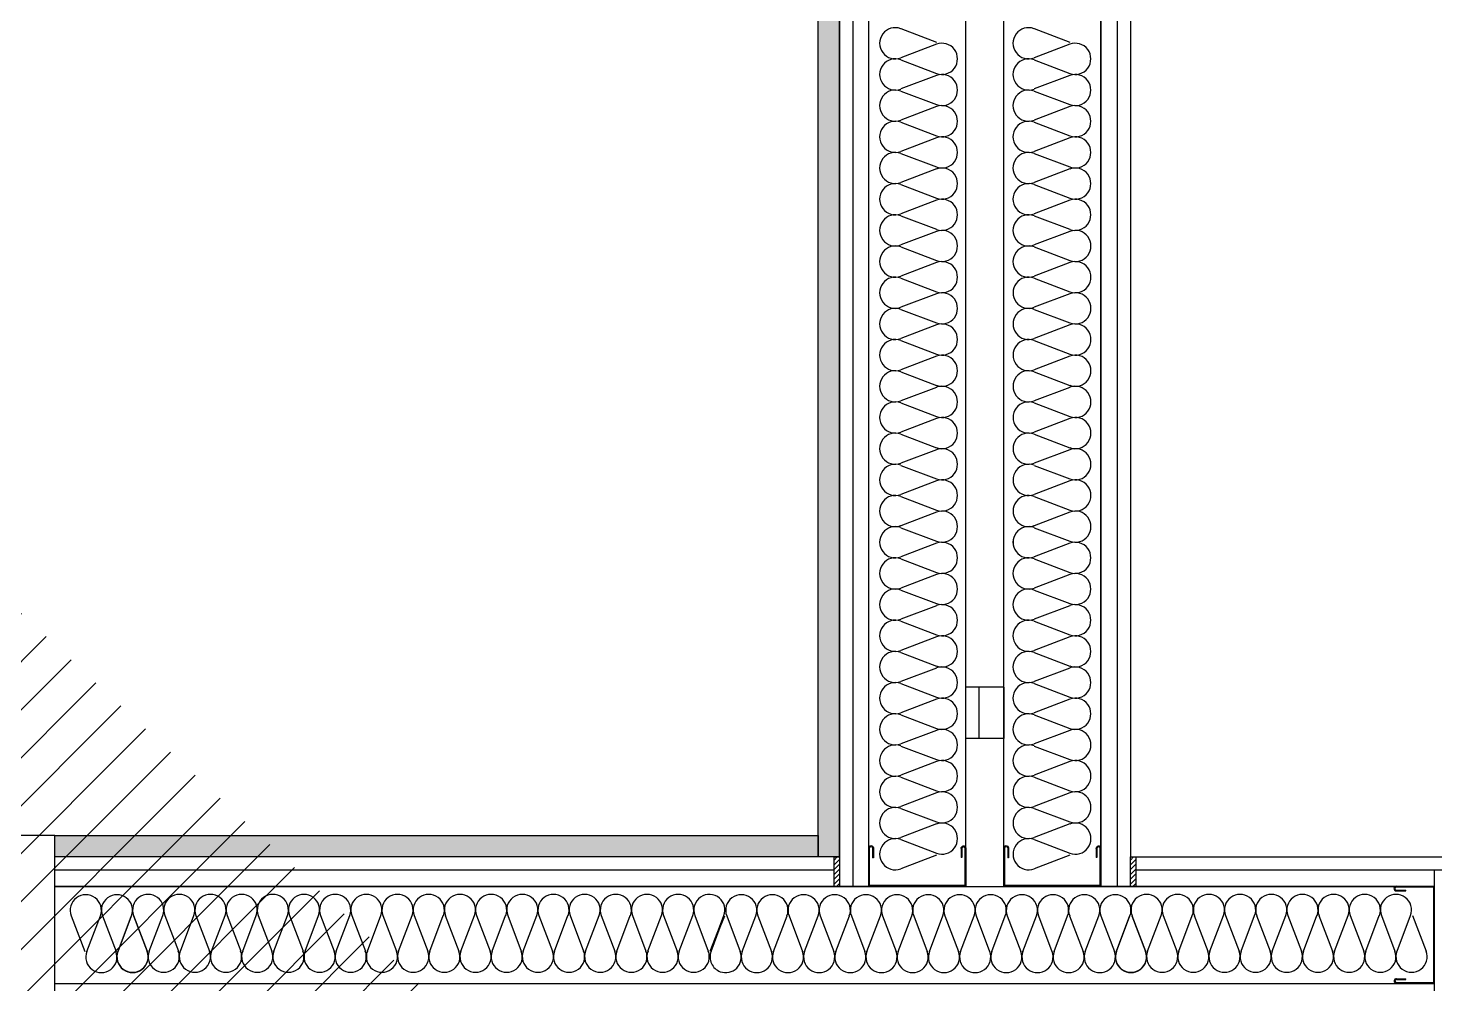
# Model space of a CAD drawing. Header units: millimetres. Extents: x 10 to 76.1, y 10 to 63.5.
# Drawn here: x 56.951 to 58.268, y 12.819 to 13.714 of the extents above; entities that cross this region are included whole.
import ezdxf

# ---------------------------------------------------------------- set-up
doc = ezdxf.new("R2010")
doc.units = ezdxf.units.MM
for name, color, linetype in [('durlok', 3, 'Continuous'), ('equipament', 4, 'Continuous'), ('lana de vidrio', 2, 'Continuous'), ('PERFILES', 2, 'Continuous'), ('Relleno', 9, 'Continuous'), ('relleno2d', 9, 'Continuous')]:
    doc.layers.add(name, color=color, linetype=linetype)

# ---------------------------------------------------------------- blocks, each defined once
blk = doc.blocks.new('LP1-1')
at = {"layer": 'PERFILES'}
for p, q in [((-0.0964, 0.0391), (-0.0964, -0.0431)), ((0.1114, 0.0388), (0.1114, -0.0431)), ((0.0596, -0.0414), (0.0601, -0.0414)), ((0.0596, -0.0431), (0.0601, -0.0431))]:
    blk.add_line(p, q, dxfattribs=at)
at = {"layer": 'PERFILES', "color": 2}
for p, q in [((-0.0949, -0.0414), (-0.0949, 0.0386)), ((-0.0879, 0.0386), (-0.0879, 0.0185)), ((-0.0865, 0.0383), (-0.0865, 0.0185)), ((0.1015, 0.0396), (0.1015, 0.0184)), ((0.1032, 0.0392), (0.1032, 0.0184)), ((0.1096, -0.0414), (0.1096, 0.0392)), ((-0.0879, 0.0185), (-0.0865, 0.0185)), ((0.1015, 0.0184), (0.1032, 0.0184)), ((-0.0964, -0.0431), (-0.063, -0.0431)), ((-0.0949, -0.0414), (-0.063, -0.0414)), ((-0.063, -0.0414), (0.0596, -0.0414)), ((-0.063, -0.0431), (0.0596, -0.0431)), ((0.0601, -0.0414), (0.1096, -0.0414)), ((0.0601, -0.0431), (0.1114, -0.0431))]:
    blk.add_line(p, q, dxfattribs=at)
for centre, radius, start, end in [((-0.0914, 0.0387), 0.00497, 355.458, 174.5769), ((-0.0914, 0.0385), 0.00349, 0.9781, 180.2201), ((0.1065, 0.0392), 0.00497, 355.458, 174.5769), ((0.1064, 0.039), 0.00319, 3.6982, 175.1096)]:
    blk.add_arc(centre, radius, start, end, dxfattribs=at)
blk = doc.blocks.new('Guitar Stand Electric')
for p, q in [((-0.434, 11.094), (-0.238, 18.463)), ((-0.238, 18.463), (0.494, 18.518)), ((0.524, 18.416), (0.364, 12.429)), ((0.494, 18.518), (0.524, 18.416)), ((-0.332, 11.762), (0.205, 12.747)), ((0.205, 12.747), (0.364, 12.429)), ((0.364, 12.429), (0.47, 12.219)), ((-0.341, 11.21), (0.47, 12.219)), ((0.47, 12.219), (0.525, 12.288)), ((0.515, 11.756), (0.525, 12.288)), ((1.582, 12.269), (0.525, 12.288)), ((1.572, 11.737), (1.582, 12.269)), ((2.611, 10.718), (1.582, 12.269)), ((-1.162, 9.669), (0.515, 11.756)), ((-0.341, 11.21), (-0.332, 11.762)), ((0.515, 11.756), (1.572, 11.737)), ((2.602, 10.186), (1.572, 11.737)), ((0.846, 11.465), (0.843, 11.288)), ((1.11, 11.432), (0.843, 11.288)), ((0.843, 11.288), (1.371, 11.278)), ((1.113, 11.609), (0.846, 11.465)), ((0.978, 3.955), (1.107, 11.283)), ((1.371, 11.278), (1.11, 11.432)), ((1.374, 11.456), (1.113, 11.609)), ((1.374, 11.456), (1.371, 11.278)), ((-1.152, 10.2), (-0.434, 11.094)), ((-0.434, 11.094), (-0.341, 11.21)), ((0.491, 10.943), (0.225, 10.808)), ((0.753, 10.799), (0.491, 10.943)), ((0.535, 11.107), (0.532, 10.929)), ((0.798, 11.068), (0.532, 10.929)), ((0.532, 10.929), (1.06, 10.92)), ((0.801, 11.246), (0.535, 11.107)), ((0.673, 3.96), (0.796, 10.925)), ((1.06, 10.92), (0.798, 11.068)), ((1.063, 11.097), (0.801, 11.246)), ((1.063, 11.097), (1.06, 10.92)), ((0.179, 10.561), (-0.087, 10.432)), ((0.441, 10.423), (0.179, 10.561)), ((0.225, 10.808), (0.222, 10.631)), ((0.488, 10.765), (0.222, 10.631)), ((0.222, 10.631), (0.75, 10.622)), ((0.368, 3.966), (0.486, 10.626)), ((0.75, 10.622), (0.488, 10.765)), ((0.753, 10.799), (0.75, 10.622)), ((2.602, 10.186), (2.611, 10.718)), ((-1.162, 9.669), (-1.152, 10.2)), ((-0.087, 10.432), (-0.09, 10.255)), ((0.176, 10.384), (-0.09, 10.255)), ((-0.09, 10.255), (0.438, 10.246)), ((0.063, 3.971), (0.174, 10.25)), ((0.438, 10.246), (0.176, 10.384)), ((0.441, 10.423), (0.438, 10.246)), ((1.339, 9.462), (2.602, 10.186)), ((-0.444, 9.819), (-0.71, 9.701)), ((-0.182, 9.692), (-0.444, 9.819)), ((-0.4, 9.997), (-0.403, 9.819)), ((-0.137, 9.941), (-0.403, 9.819)), ((-0.403, 9.819), (0.125, 9.81)), ((-0.133, 10.119), (-0.4, 9.997)), ((-0.242, 3.976), (-0.139, 9.815)), ((0.125, 9.81), (-0.137, 9.941)), ((0.128, 9.987), (-0.133, 10.119)), ((0.128, 9.987), (0.125, 9.81)), ((-0.664, 9.497), (-1.162, 9.669)), ((-0.71, 9.701), (-0.713, 9.524)), ((-0.447, 9.642), (-0.713, 9.524)), ((-0.713, 9.524), (-0.185, 9.515)), ((-0.673, 9.009), (-0.664, 9.497)), ((-0.664, 9.497), (1.339, 9.462)), ((-0.588, 1.62), (-0.449, 9.52)), ((-0.185, 9.515), (-0.447, 9.642)), ((-0.182, 9.692), (-0.185, 9.515)), ((1.339, 9.462), (1.33, 8.974)), ((-0.682, 8.521), (-0.673, 9.009)), ((-0.673, 9.009), (1.33, 8.974)), ((1.33, 8.974), (1.322, 8.485)), ((-0.69, 8.032), (-0.682, 8.521)), ((-0.682, 8.521), (1.322, 8.485)), ((1.322, 8.485), (1.313, 8.008)), ((-3.273, 6.454), (-0.691, 8.006)), ((-0.698, 7.585), (-0.691, 8.006)), ((-0.691, 8.006), (-0.69, 8.032)), ((-0.69, 8.032), (1.313, 7.997)), ((1.313, 7.997), (1.305, 7.55)), ((1.313, 8.008), (4.174, 6.149)), ((1.313, 8.008), (1.313, 7.997)), ((-6.25, 5.699), (-6.221, 7.354)), ((-6.221, 7.354), (-5.208, 7.592)), ((-5.208, 7.592), (-4.427, 7.25)), ((-0.705, 7.219), (-0.698, 7.585)), ((-0.698, 7.585), (1.305, 7.55)), ((1.305, 7.55), (1.299, 7.183)), ((-4.456, 5.596), (-4.433, 6.907)), ((-4.433, 6.907), (-4.427, 7.25)), ((-4.433, 6.907), (-3.956, 6.625)), ((-0.707, 7.107), (-2.017, 6.319)), ((-0.71, 6.893), (-0.707, 7.107)), ((-0.707, 7.107), (-0.705, 7.219)), ((-0.705, 7.219), (1.299, 7.183)), ((1.298, 7.109), (1.293, 6.858)), ((1.299, 7.183), (1.298, 7.109)), ((3.1, 5.937), (1.298, 7.109)), ((-3.956, 6.625), (-3.273, 6.454)), ((-1.12, 6.415), (-0.714, 6.668)), ((-0.722, 6.242), (-0.716, 6.568)), ((-0.716, 6.568), (-0.714, 6.668)), ((-0.716, 6.568), (1.287, 6.532)), ((-0.714, 6.668), (-0.71, 6.893)), ((-0.71, 6.893), (1.293, 6.858)), ((1.293, 6.858), (1.287, 6.532)), ((5.123, 6.565), (4.352, 6.186)), ((5.123, 6.565), (5.791, 6.526)), ((-3.273, 6.454), (-3.067, 6.403)), ((-3.067, 6.403), (-2.017, 6.319)), ((-2.017, 6.319), (-1.992, 6.317)), ((-1.992, 6.317), (-1.12, 6.415)), ((-0.727, 5.957), (-0.722, 6.242)), ((-0.722, 6.242), (1.282, 6.207)), ((1.282, 6.207), (1.277, 5.963)), ((1.287, 6.532), (1.282, 6.207)), ((4.352, 6.186), (4.174, 6.149)), ((5.791, 6.526), (6.103, 6.445)), ((6.103, 6.445), (6.175, 6.327)), ((6.149, 4.864), (6.175, 6.327)), ((-0.732, 5.672), (-0.727, 5.957)), ((-0.727, 5.957), (1.277, 5.922)), ((1.277, 5.922), (1.272, 5.637)), ((2.033, 5.882), (1.277, 5.963)), ((1.277, 5.963), (1.277, 5.922)), ((3.1, 5.937), (2.033, 5.882)), ((4.174, 6.149), (3.175, 5.941)), ((-6.25, 5.699), (-6.217, 5.473)), ((-6.069, 5.035), (-6.217, 5.473)), ((-4.456, 5.596), (-4.526, 5.29)), ((-0.736, 5.428), (-0.732, 5.672)), ((-0.732, 5.672), (1.272, 5.637)), ((1.272, 5.637), (1.267, 5.393)), ((-0.745, 4.94), (-0.741, 5.184)), ((-0.741, 5.184), (-0.736, 5.428)), ((-0.741, 5.184), (1.263, 5.149)), ((-0.736, 5.428), (1.267, 5.393)), ((1.263, 5.149), (1.259, 4.905)), ((1.267, 5.393), (1.263, 5.149)), ((-9.254, 2.86), (-5.992, 4.82)), ((-6.069, 5.035), (-5.992, 4.82)), ((-5.992, 4.82), (-5.916, 4.604)), ((-0.749, 4.696), (-0.745, 4.94)), ((-0.745, 4.94), (1.259, 4.905)), ((1.259, 4.905), (1.254, 4.661)), ((5.281, 4.777), (4.597, 4.44)), ((5.616, 4.757), (5.281, 4.777)), ((5.734, 4.726), (5.616, 4.757)), ((5.765, 4.676), (5.734, 4.726)), ((6.146, 4.673), (6.149, 4.864)), ((6.149, 4.864), (9.213, 2.873)), ((-5.916, 4.604), (-5.497, 4.228)), ((-3.218, 4.527), (-2.784, 4.667)), ((-3.218, 4.527), (-2.592, 4.06)), ((-2.784, 4.667), (-1.754, 4.566)), ((-1.754, 4.566), (-0.75, 4.631)), ((-0.758, 4.208), (-0.753, 4.452)), ((-0.753, 4.452), (-0.75, 4.631)), ((-0.753, 4.452), (1.25, 4.416)), ((-0.75, 4.631), (-0.749, 4.696)), ((-0.749, 4.696), (1.254, 4.661)), ((1.25, 4.416), (1.246, 4.187)), ((1.254, 4.661), (1.25, 4.416)), ((4.597, 4.44), (3.295, 4.169)), ((4.916, 3.878), (5.581, 4.38)), ((5.581, 4.38), (5.707, 4.549)), ((5.707, 4.549), (5.765, 4.676)), ((6.075, 4.52), (5.938, 4.336)), ((6.146, 4.673), (6.075, 4.52)), ((-5.497, 4.228), (-8.838, 2.22)), ((-5.27, 4.024), (-6.196, 3.378)), ((-5.497, 4.228), (-5.27, 4.024)), ((-5.27, 4.024), (-5.115, 3.885)), ((-2.592, 4.06), (-2.398, 3.561)), ((-1.201, 4.044), (-1.203, 3.926)), ((-1.201, 4.044), (-0.761, 4.037)), ((-0.762, 3.986), (-0.761, 4.037)), ((-0.761, 4.037), (-0.758, 4.208)), ((-0.758, 4.208), (1.246, 4.172)), ((1.243, 4.001), (1.242, 3.95)), ((1.246, 4.172), (1.243, 4.001)), ((1.243, 4.001), (1.424, 3.998)), ((1.246, 4.187), (1.99, 4.102)), ((1.246, 4.187), (1.246, 4.172)), ((1.424, 3.998), (1.422, 3.88)), ((3.295, 4.169), (1.99, 4.102)), ((5.51, 4.013), (5.212, 3.788)), ((5.765, 4.205), (5.51, 4.013)), ((5.51, 4.013), (5.846, 3.744)), ((5.938, 4.336), (5.765, 4.205)), ((8.775, 2.248), (5.765, 4.205)), ((-5.115, 3.885), (-4.896, 3.132)), ((-1.206, 3.743), (-1.203, 3.926)), ((1.418, 3.697), (-1.206, 3.743)), ((-1.203, 3.926), (1.422, 3.88)), ((-0.9, 3.859), (-0.946, 3.815)), ((-0.946, 3.815), (-0.827, 3.784)), ((-0.753, 3.857), (-0.9, 3.859)), ((-0.827, 3.784), (-0.708, 3.81)), ((1.242, 3.95), (-0.762, 3.986)), ((-0.708, 3.81), (-0.753, 3.857)), ((-0.525, 3.853), (-0.571, 3.808)), ((-0.571, 3.808), (-0.453, 3.778)), ((-0.378, 3.85), (-0.525, 3.853)), ((-0.453, 3.778), (-0.333, 3.804)), ((-0.333, 3.804), (-0.378, 3.85)), ((-0.283, 1.615), (-0.242, 3.976)), ((-0.087, 3.845), (-0.133, 3.8)), ((-0.133, 3.8), (-0.015, 3.77)), ((0.06, 3.842), (-0.087, 3.845)), ((-0.015, 3.77), (0.104, 3.796)), ((0.021, 1.609), (0.063, 3.971)), ((0.104, 3.796), (0.06, 3.842)), ((0.288, 3.838), (0.241, 3.794)), ((0.241, 3.794), (0.36, 3.764)), ((0.435, 3.836), (0.288, 3.838)), ((0.326, 1.604), (0.368, 3.966)), ((0.36, 3.764), (0.479, 3.79)), ((0.479, 3.79), (0.435, 3.836)), ((0.663, 3.832), (0.616, 3.787)), ((0.616, 3.787), (0.735, 3.757)), ((0.631, 1.598), (0.673, 3.96)), ((0.81, 3.829), (0.663, 3.832)), ((0.735, 3.757), (0.854, 3.783)), ((0.854, 3.783), (0.81, 3.829)), ((0.936, 1.593), (0.978, 3.955)), ((1.038, 3.825), (0.991, 3.78)), ((0.991, 3.78), (1.11, 3.75)), ((1.184, 3.823), (1.038, 3.825)), ((1.11, 3.75), (1.229, 3.776)), ((1.229, 3.776), (1.184, 3.823)), ((1.422, 3.88), (1.418, 3.697)), ((4.675, 3.304), (4.916, 3.878)), ((5.212, 3.788), (4.943, 3.203)), ((5.836, 2.723), (5.846, 3.744)), ((-6.225, 1.723), (-6.196, 3.378)), ((-2.398, 3.561), (-2.652, 3.071)), ((-1.213, 3.353), (-1.215, 3.234)), ((-1.213, 3.353), (1.411, 3.306)), ((1.411, 3.306), (1.409, 3.188)), ((4.906, 2.723), (4.675, 3.304)), ((-2.652, 3.071), (-2.994, 2.193)), ((-1.218, 3.051), (-1.215, 3.234)), ((1.406, 3.005), (-1.218, 3.051)), ((-1.215, 3.234), (1.409, 3.188)), ((-0.912, 3.168), (-0.958, 3.123)), ((-0.958, 3.123), (-0.84, 3.093)), ((-0.765, 3.165), (-0.912, 3.168)), ((-0.84, 3.093), (-0.72, 3.119)), ((-0.72, 3.119), (-0.765, 3.165)), ((-0.537, 3.161), (-0.583, 3.116)), ((-0.583, 3.116), (-0.465, 3.086)), ((-0.39, 3.158), (-0.537, 3.161)), ((-0.465, 3.086), (-0.345, 3.112)), ((-0.345, 3.112), (-0.39, 3.158)), ((-0.099, 3.153), (-0.146, 3.109)), ((-0.146, 3.109), (-0.027, 3.078)), ((0.047, 3.151), (-0.099, 3.153)), ((-0.027, 3.078), (0.092, 3.104)), ((0.092, 3.104), (0.047, 3.151)), ((0.275, 3.147), (0.229, 3.102)), ((0.229, 3.102), (0.348, 3.072)), ((0.422, 3.144), (0.275, 3.147)), ((0.348, 3.072), (0.467, 3.098)), ((0.467, 3.098), (0.422, 3.144)), ((0.65, 3.14), (0.604, 3.095)), ((0.604, 3.095), (0.723, 3.065)), ((0.797, 3.137), (0.65, 3.14)), ((0.723, 3.065), (0.842, 3.091)), ((0.842, 3.091), (0.797, 3.137)), ((1.025, 3.133), (0.979, 3.089)), ((0.979, 3.089), (1.098, 3.059)), ((1.172, 3.131), (1.025, 3.133)), ((1.098, 3.059), (1.217, 3.085)), ((1.217, 3.085), (1.172, 3.131)), ((1.409, 3.188), (1.406, 3.005)), ((-8.838, 2.22), (-9.254, 2.86)), ((-1.229, 2.478), (-1.123, 2.656)), ((-1.123, 2.656), (-1.125, 2.538)), ((-1.123, 2.656), (1.455, 2.455)), ((4.906, 2.723), (5.046, 2.55)), ((5.046, 2.55), (5.599, 2.088)), ((5.807, 1.069), (5.836, 2.723)), ((9.213, 2.873), (8.878, 2.22)), ((-2.994, 2.193), (-2.741, 1.92)), ((-1.231, 2.36), (-1.125, 2.538)), ((-1.229, 2.478), (-1.231, 2.36)), ((1.347, 2.158), (-1.231, 2.36)), ((-1.125, 2.538), (1.453, 2.337)), ((-0.861, 2.455), (-0.932, 2.414)), ((-0.932, 2.414), (-0.832, 2.377)), ((-0.717, 2.443), (-0.861, 2.455)), ((-0.832, 2.377), (-0.699, 2.396)), ((-0.699, 2.396), (-0.717, 2.443)), ((-0.493, 2.426), (-0.564, 2.385)), ((-0.564, 2.385), (-0.463, 2.349)), ((-0.349, 2.415), (-0.493, 2.426)), ((-0.463, 2.349), (-0.33, 2.367)), ((-0.33, 2.367), (-0.349, 2.415)), ((-0.063, 2.392), (-0.134, 2.352)), ((-0.134, 2.352), (-0.034, 2.315)), ((0.081, 2.381), (-0.063, 2.392)), ((-0.034, 2.315), (0.099, 2.333)), ((0.099, 2.333), (0.081, 2.381)), ((0.305, 2.364), (0.234, 2.323)), ((0.234, 2.323), (0.335, 2.286)), ((0.449, 2.352), (0.305, 2.364)), ((0.335, 2.286), (0.467, 2.305)), ((0.467, 2.305), (0.449, 2.352)), ((0.673, 2.335), (0.602, 2.294)), ((0.602, 2.294), (0.703, 2.258)), ((0.817, 2.324), (0.673, 2.335)), ((0.703, 2.258), (0.836, 2.276)), ((0.836, 2.276), (0.817, 2.324)), ((1.041, 2.306), (0.971, 2.265)), ((0.971, 2.265), (1.071, 2.229)), ((1.186, 2.295), (1.041, 2.306)), ((1.071, 2.229), (1.204, 2.247)), ((1.204, 2.247), (1.186, 2.295)), ((1.453, 2.337), (1.347, 2.158)), ((1.455, 2.455), (1.453, 2.337)), ((8.878, 2.22), (8.775, 2.248)), ((-2.741, 1.92), (-2.236, 1.683)), ((-1.527, 1.873), (-1.533, 1.518)), ((-1.527, 1.873), (1.598, 1.818)), ((1.598, 1.818), (1.594, 1.584)), ((2.274, 1.988), (2.266, 1.559)), ((2.651, 2.103), (2.274, 1.988)), ((3.023, 1.974), (2.651, 2.103)), ((3.023, 1.974), (3.015, 1.502)), ((5.599, 2.088), (5.619, 1.846)), ((5.604, 1.467), (5.619, 1.846)), ((-6.109, 1.056), (-6.225, 1.723)), ((-2.236, 1.683), (-1.533, 1.508)), ((-1.541, 1.05), (-1.533, 1.508)), ((-1.533, 1.518), (1.592, 1.463)), ((-1.533, 1.508), (-1.533, 1.518)), ((1.592, 1.463), (1.583, 0.995)), ((1.594, 1.584), (1.592, 1.463)), ((1.594, 1.584), (2.266, 1.559)), ((2.642, 1.63), (2.265, 1.515)), ((2.266, 1.559), (2.265, 1.515)), ((2.265, 1.515), (2.638, 1.386)), ((2.638, 1.386), (2.949, 1.482)), ((3.015, 1.502), (2.642, 1.63)), ((2.949, 1.482), (3.015, 1.502)), ((2.949, 1.482), (3.475, 1.347)), ((3.481, 1.66), (3.475, 1.347)), ((3.858, 1.776), (3.481, 1.66)), ((4.231, 1.647), (3.858, 1.776)), ((4.231, 1.647), (4.223, 1.217)), ((5.441, 1.104), (5.604, 1.467)), ((3.214, 0.991), (2.01, 1.13)), ((2.01, 1.13), (2.607, 0.768)), ((3.475, 1.347), (3.472, 1.188)), ((3.85, 1.303), (3.472, 1.188)), ((3.472, 1.188), (3.845, 1.059)), ((4.222, 1.174), (3.85, 1.303)), ((3.884, 1.071), (4.136, 1.148)), ((4.136, 1.148), (4.133, 0.941)), ((4.136, 1.148), (4.222, 1.174)), ((4.223, 1.217), (4.222, 1.174)), ((4.514, 1.306), (4.223, 1.217)), ((4.887, 1.178), (4.514, 1.306)), ((4.887, 1.178), (4.881, 0.827)), ((5.306, 0.982), (5.441, 1.104)), ((-4.77, 0.341), (-6.109, 1.056)), ((1.583, 0.995), (-1.541, 1.05)), ((2.528, 0.896), (2.769, 0.984)), ((2.766, 0.826), (2.528, 0.896)), ((2.607, 0.768), (3.77, 0.614)), ((2.766, 0.826), (2.769, 0.984)), ((2.766, 0.826), (3.313, 0.754)), ((2.769, 0.984), (2.814, 1.001)), ((3.052, 0.931), (2.814, 1.001)), ((3.313, 0.754), (3.052, 0.931)), ((3.77, 0.614), (3.214, 0.991)), ((3.845, 1.059), (3.884, 1.071)), ((3.884, 1.071), (4.005, 0.965)), ((4.005, 0.965), (4.133, 0.941)), ((4.133, 0.941), (4.129, 0.718)), ((4.506, 0.834), (4.129, 0.718)), ((4.879, 0.705), (4.506, 0.834)), ((4.704, 0.394), (5.807, 1.069)), ((4.881, 0.827), (4.879, 0.705)), ((4.881, 0.827), (5.306, 0.982)), ((4.704, 0.394), (2.024, -0.013)), ((4.129, 0.718), (4.501, 0.589)), ((4.501, 0.589), (4.879, 0.705)), ((-2.024, 0.013), (-4.77, 0.341)), ((2.024, -0.013), (-2.024, 0.013))]:
    blk.add_line(p, q)

msp = doc.modelspace()

# ---------------------------------------------------------------- hatches: boundary and pattern name
at = {"extrusion": (-1.22465e-16, 0, -1)}
h = msp.add_hatch(dxfattribs=at)
h.set_pattern_fill('ANSI31', color=256, scale=0.001, angle=90)
h.set_pattern_definition([(135, (-68.2098455, -10.9914316), (-0.00224506403, -0.00224506403), [])])
h.paths.add_polyline_path([(-57.7106, 12.91), (-57.7056, 12.91), (-57.7056, 12.9375), (-57.7106, 12.9375)])
h = msp.add_hatch(dxfattribs=at)
h.set_pattern_fill('ANSI31', color=256, scale=0.001, angle=90)
h.set_pattern_definition([(135, (-68.4873455, -10.9914315), (-0.00224506403, -0.00224506403), [])])
h.paths.add_polyline_path([(-57.9881, 12.91), (-57.9831, 12.91), (-57.9831, 12.9375), (-57.9881, 12.9375)])
at = {"layer": 'Relleno'}
h = msp.add_hatch(dxfattribs=at)
h.set_pattern_fill('DOTS', color=256, scale=0.005, angle=90)
h.set_pattern_definition([(90, (47.191345, 2.7825), (-0.0079375, 0.00396875), [0, -0.0079375])])
h.paths.add_polyline_path([(57.7106, 12.9375), (57.6906, 12.9375), (57.6906, 15.65), (57.7106, 15.65)])
h = msp.add_hatch(dxfattribs=at)
h.set_pattern_fill('DOTS', color=256, scale=0.005)
h.set_pattern_definition([(360, (43.523086, 23.456741), (0.00396875, 0.0079375), [0, -0.0079375])])
h.paths.add_polyline_path([(56.9756, 12.9575), (56.9756, 12.9375), (57.6906, 12.9375), (57.6906, 12.9575)])
h.paths.add_polyline_path([(54.9756, 12.9375), (54.9756, 12.9575), (53.6781, 12.9575), (53.6781, 12.9375)])
at = {"layer": 'relleno2d'}
h = msp.add_hatch(dxfattribs=at)
h.set_pattern_fill('ANSI31', color=256, scale=0.01)
h.paths.add_polyline_path([(59.6881, 11.705), (59.4831, 11.705), (59.4831, 17.785), (59.6881, 17.785)])
edge = h.paths.add_edge_path(flags=17)
edge.add_line((59.6881, 18.975), (59.4831, 18.975))
edge.add_line((59.4831, 18.975), (59.4831, 19.035))
edge.add_line((59.4831, 19.035), (58.9931, 19.035))
edge.add_line((58.9931, 19.035), (58.9931, 19.475))
edge.add_line((58.9931, 19.475), (50.9148, 19.475))
edge.add_arc((50.6231, 19.545), 0.3, 193.4934, 346.5066, ccw=False)
edge.add_line((50.3314, 19.475), (50.1581, 19.475))
edge.add_line((50.1581, 19.475), (50.0231, 19.475))
edge.add_line((50.0231, 19.475), (49.9531, 19.475))
edge.add_line((49.9531, 19.475), (49.9531, 19.68))
edge.add_line((49.9531, 19.68), (59.6881, 19.68))
edge.add_line((59.6881, 19.68), (59.6881, 18.975))
edge = h.paths.add_edge_path(flags=17)
edge.add_line((59.6881, 18.975), (59.4831, 18.975))
edge.add_line((59.4831, 18.975), (59.4831, 19.035))
edge.add_line((58.9931, 19.035), (59.4831, 19.035))
edge.add_line((58.9931, 19.475), (58.9931, 19.035))
edge.add_line((50.9148, 19.475), (58.9931, 19.475))
edge.add_arc((50.6231, 19.545), 0.3, 193.4934, 346.5066)
edge.add_line((50.3314, 19.475), (50.1581, 19.475))
edge.add_line((50.1581, 19.475), (50.0231, 19.475))
edge.add_line((49.9531, 19.475), (50.0231, 19.475))
edge.add_line((49.9531, 19.68), (49.9531, 19.475))
edge.add_line((59.6881, 19.68), (49.9531, 19.68))
edge.add_line((59.6881, 19.68), (59.6881, 18.975))
edge = h.paths.add_edge_path()
edge.add_line((49.9531, 10), (59.6881, 10))
edge.add_line((50.1581, 10.205), (50.9148, 10.205))
edge.add_line((59.4831, 10.205), (50.9148, 10.205))
edge.add_line((59.4831, 10.205), (59.4831, 10.805))
edge.add_line((59.6881, 10), (59.6881, 10.805))
edge.add_line((59.4831, 10.805), (59.6881, 10.805))
edge.add_line((50.1581, 19.475), (50.1881, 19.475))

# ---------------------------------------------------------------- linework, layer by layer
at = {"color": 3}
for p, q in [((57.8647, 13.0965), (57.8297, 13.0965)), ((57.8416, 13.0485), (57.8416, 13.0965)), ((57.8647, 13.0965), (57.8647, 13.0485)), ((57.8416, 13.0485), (57.8297, 13.0485)), ((57.8647, 13.0485), (57.8416, 13.0485))]:
    msp.add_line(p, q, dxfattribs=at)
at = {"extrusion": (-1.22465e-16, 0, -1)}
msp.add_line((57.9881, 12.9375), (57.9881, 12.91), dxfattribs=at)
at = {"linetype": 'Continuous', "extrusion": (1, -1.83697e-16, 0)}
msp.add_line((57.7381, 12.91), (56.9756, 12.91), dxfattribs=at)
at = {"color": 1}
msp.add_lwpolyline([(57.7106, 12.9375), (57.6906, 12.9375), (57.6906, 15.65), (57.7106, 15.65)], close=True, dxfattribs=at)
msp.add_lwpolyline([(56.9756, 12.9575), (57.6906, 12.9575), (57.6906, 12.9375), (56.9756, 12.9375)], dxfattribs=at)
at = {"extrusion": (-1.22465e-16, 0, -1)}
for points in [[(-57.7106, 12.91), (-57.7056, 12.91), (-57.7056, 12.9375), (-57.7106, 12.9375)], [(-57.9881, 12.91), (-57.9831, 12.91), (-57.9831, 12.9375), (-57.9881, 12.9375)]]:
    msp.add_lwpolyline(points, close=True, dxfattribs=at)
at = {"layer": 'durlok', "linetype": 'Continuous'}
for p, q in [((57.7106, 12.9375), (57.7106, 15.65)), ((57.9831, 15.65), (57.9831, 12.9375)), ((57.7106, 12.9375), (56.9756, 12.9375)), ((57.9831, 12.9375), (58.2831, 12.9375)), ((57.7056, 12.925), (56.9756, 12.925)), ((58.2831, 12.925), (57.9881, 12.925)), ((58.2681, 12.6775), (58.2681, 12.925)), ((56.9756, 12.8191), (58.2681, 12.8191))]:
    msp.add_line(p, q, dxfattribs=at)
at = {"layer": 'durlok', "linetype": 'Continuous', "extrusion": (-1.22465e-16, 0, -1)}
for p, q in [((57.7231, 15.65), (57.7231, 12.91)), ((57.9706, 15.65), (57.9706, 12.91)), ((57.8647, 12.91), (57.8647, 15.635))]:
    msp.add_line(p, q, dxfattribs=at)
at = {"layer": 'durlok', "linetype": 'Continuous', "extrusion": (0, 1, 0)}
for p, q in [((57.7381, 12.91), (57.7381, 15.65)), ((57.9556, 12.91), (57.9556, 15.65)), ((57.9556, 15.65), (57.9556, 12.9375))]:
    msp.add_line(p, q, dxfattribs=at)
at = {"layer": 'durlok', "extrusion": (-1.22465e-16, 0, -1)}
msp.add_line((57.8289, 12.91), (57.8289, 15.635), dxfattribs=at)
at = {"layer": 'durlok'}
for p, q in [((56.9756, 12.9575), (54.9756, 12.9575)), ((56.9756, 12.645), (56.9756, 12.9575))]:
    msp.add_line(p, q, dxfattribs=at)
at = {"layer": 'durlok', "linetype": 'Continuous', "extrusion": (1, -1.83697e-16, 0)}
for p, q in [((56.9756, 12.91), (57.955, 12.91)), ((58.2681, 12.91), (57.9556, 12.91)), ((57.9556, 12.91), (58.2681, 12.91))]:
    msp.add_line(p, q, dxfattribs=at)
at = {"layer": 'lana de vidrio', "color": 2}
for p, q in [((57.768, 13.7131), (57.8014, 13.7004)), ((57.8929, 13.7131), (57.9263, 13.7004)), ((57.8014, 13.6985), (57.768, 13.6858)), ((57.9263, 13.6985), (57.8929, 13.6858)), ((57.768, 13.6839), (57.8014, 13.6712)), ((57.8929, 13.6839), (57.9263, 13.6712)), ((57.8014, 13.6693), (57.768, 13.6566)), ((57.9263, 13.6693), (57.8929, 13.6566)), ((57.768, 13.6547), (57.8014, 13.642)), ((57.8929, 13.6547), (57.9264, 13.642)), ((57.8014, 13.6401), (57.768, 13.6274)), ((57.9264, 13.6401), (57.8929, 13.6274)), ((57.768, 13.6255), (57.8014, 13.6128)), ((57.8929, 13.6255), (57.9264, 13.6128)), ((57.8014, 13.6109), (57.768, 13.5982)), ((57.9264, 13.6109), (57.8929, 13.5982)), ((57.768, 13.5963), (57.8014, 13.5836)), ((57.8929, 13.5963), (57.9264, 13.5836)), ((57.8014, 13.5817), (57.768, 13.569)), ((57.9264, 13.5817), (57.8929, 13.569)), ((57.768, 13.5671), (57.8014, 13.5544)), ((57.8929, 13.5671), (57.9264, 13.5544)), ((57.8014, 13.5525), (57.768, 13.5398)), ((57.9264, 13.5525), (57.8929, 13.5398)), ((57.768, 13.5379), (57.8014, 13.5252)), ((57.8929, 13.5379), (57.9264, 13.5252)), ((57.8014, 13.5233), (57.768, 13.5106)), ((57.9264, 13.5233), (57.8929, 13.5106)), ((57.768, 13.5087), (57.8014, 13.496)), ((57.8929, 13.5087), (57.9264, 13.496)), ((57.8014, 13.4941), (57.768, 13.4814)), ((57.9264, 13.4941), (57.8929, 13.4814)), ((57.768, 13.4795), (57.8014, 13.4668)), ((57.8929, 13.4795), (57.9264, 13.4668)), ((57.8014, 13.4649), (57.768, 13.4522)), ((57.9264, 13.4649), (57.8929, 13.4522)), ((57.768, 13.4502), (57.8014, 13.4376)), ((57.8929, 13.4502), (57.9264, 13.4376)), ((57.8014, 13.4357), (57.768, 13.4229)), ((57.9264, 13.4357), (57.8929, 13.4229)), ((57.768, 13.421), (57.8014, 13.4084)), ((57.8929, 13.421), (57.9264, 13.4084)), ((57.8014, 13.4064), (57.768, 13.3937)), ((57.9264, 13.4064), (57.8929, 13.3937)), ((57.768, 13.3918), (57.8014, 13.3791)), ((57.8929, 13.3918), (57.9264, 13.3791)), ((57.8014, 13.3772), (57.768, 13.3645)), ((57.9264, 13.3772), (57.893, 13.3645)), ((57.768, 13.3626), (57.8014, 13.3499)), ((57.893, 13.3626), (57.9264, 13.3499)), ((57.8014, 13.348), (57.768, 13.3353)), ((57.9264, 13.348), (57.893, 13.3353)), ((57.768, 13.3334), (57.8015, 13.3207)), ((57.893, 13.3334), (57.9264, 13.3207)), ((57.8015, 13.3188), (57.768, 13.3061)), ((57.9264, 13.3188), (57.893, 13.3061)), ((57.768, 13.3042), (57.8015, 13.2915)), ((57.893, 13.3042), (57.9264, 13.2915)), ((57.8015, 13.2896), (57.768, 13.2769)), ((57.9264, 13.2896), (57.893, 13.2769)), ((57.768, 13.275), (57.8015, 13.2623)), ((57.893, 13.275), (57.9264, 13.2623)), ((57.8015, 13.2604), (57.768, 13.2477)), ((57.9264, 13.2604), (57.893, 13.2477)), ((57.768, 13.2458), (57.8015, 13.2331)), ((57.768, 13.2458), (57.8014, 13.2331)), ((57.8929, 13.2458), (57.9263, 13.2331)), ((57.893, 13.2458), (57.9264, 13.2331)), ((57.8015, 13.2312), (57.768, 13.2185)), ((57.8014, 13.2312), (57.768, 13.2185)), ((57.9263, 13.2312), (57.8929, 13.2185)), ((57.9264, 13.2312), (57.893, 13.2185)), ((57.768, 13.2166), (57.8014, 13.2039)), ((57.8929, 13.2166), (57.9263, 13.2039)), ((57.8014, 13.202), (57.768, 13.1893)), ((57.9263, 13.202), (57.8929, 13.1893)), ((57.768, 13.1874), (57.8014, 13.1747)), ((57.8929, 13.1874), (57.9264, 13.1747)), ((57.8014, 13.1728), (57.768, 13.1601)), ((57.9264, 13.1728), (57.8929, 13.1601)), ((57.768, 13.1582), (57.8014, 13.1455)), ((57.8929, 13.1582), (57.9264, 13.1455)), ((57.8014, 13.1436), (57.768, 13.1309)), ((57.9264, 13.1436), (57.8929, 13.1309)), ((57.768, 13.129), (57.8014, 13.1163)), ((57.8929, 13.129), (57.9264, 13.1163)), ((57.8014, 13.1144), (57.768, 13.1017)), ((57.9264, 13.1144), (57.8929, 13.1017)), ((57.768, 13.0998), (57.8014, 13.0871)), ((57.8929, 13.0998), (57.9264, 13.0871)), ((57.8014, 13.0852), (57.768, 13.0725)), ((57.9264, 13.0852), (57.8929, 13.0725)), ((57.768, 13.0706), (57.8014, 13.0579)), ((57.8929, 13.0706), (57.9264, 13.0579)), ((57.8014, 13.056), (57.768, 13.0433)), ((57.9264, 13.056), (57.8929, 13.0433)), ((57.768, 13.0414), (57.8014, 13.0287)), ((57.8929, 13.0414), (57.9264, 13.0287)), ((57.8014, 13.0268), (57.768, 13.0141)), ((57.9264, 13.0268), (57.8929, 13.0141)), ((57.768, 13.0122), (57.8014, 12.9995)), ((57.8929, 13.0122), (57.9264, 12.9995)), ((57.8014, 12.9976), (57.768, 12.9849)), ((57.9264, 12.9976), (57.8929, 12.9849)), ((57.768, 12.983), (57.8014, 12.9703)), ((57.8929, 12.983), (57.9264, 12.9703)), ((57.8014, 12.9684), (57.768, 12.9557)), ((57.9264, 12.9684), (57.8929, 12.9557)), ((57.768, 12.9538), (57.8014, 12.9411)), ((57.8929, 12.9538), (57.9264, 12.9411)), ((57.8014, 12.9392), (57.768, 12.9265)), ((57.9264, 12.9392), (57.8929, 12.9265)), ((56.991, 12.8824), (57.0037, 12.849)), ((57.0056, 12.849), (57.0183, 12.8824)), ((57.0202, 12.8824), (57.0329, 12.849)), ((57.0348, 12.8493), (57.0475, 12.8827)), ((57.0348, 12.849), (57.0475, 12.8824)), ((57.0494, 12.8827), (57.0621, 12.8493)), ((57.0494, 12.8824), (57.0621, 12.849)), ((57.064, 12.8493), (57.0767, 12.8827)), ((57.0786, 12.8827), (57.0913, 12.8493)), ((57.0932, 12.8493), (57.1059, 12.8827)), ((57.1078, 12.8827), (57.1205, 12.8493)), ((57.1224, 12.8493), (57.1351, 12.8827)), ((57.137, 12.8827), (57.1497, 12.8493)), ((57.1516, 12.8493), (57.1643, 12.8827)), ((57.1662, 12.8827), (57.1789, 12.8493)), ((57.1808, 12.8493), (57.1935, 12.8827)), ((57.1954, 12.8827), (57.2081, 12.8493)), ((57.21, 12.8493), (57.2227, 12.8827)), ((57.2246, 12.8827), (57.2373, 12.8493)), ((57.2392, 12.8493), (57.2519, 12.8827)), ((57.2538, 12.8827), (57.2665, 12.8493)), ((57.2684, 12.8493), (57.2811, 12.8827)), ((57.283, 12.8827), (57.2957, 12.8493)), ((57.2976, 12.8493), (57.3103, 12.8827)), ((57.3122, 12.8827), (57.3249, 12.8493)), ((57.3268, 12.8493), (57.3395, 12.8827)), ((57.3414, 12.8827), (57.3541, 12.8493)), ((57.356, 12.8493), (57.3687, 12.8827)), ((57.3706, 12.8827), (57.3833, 12.8493)), ((57.3852, 12.8493), (57.3979, 12.8827)), ((57.3998, 12.8827), (57.4125, 12.8493)), ((57.4144, 12.8493), (57.4271, 12.8827)), ((57.429, 12.8827), (57.4417, 12.8493)), ((57.4436, 12.8493), (57.4563, 12.8827)), ((57.4582, 12.8827), (57.4709, 12.8493)), ((57.4728, 12.8493), (57.4855, 12.8827)), ((57.4874, 12.8827), (57.5001, 12.8493)), ((57.502, 12.8493), (57.5147, 12.8827)), ((57.5166, 12.8827), (57.5293, 12.8493)), ((57.5312, 12.8493), (57.5439, 12.8827)), ((57.5458, 12.8827), (57.5585, 12.8493)), ((57.5604, 12.8493), (57.5731, 12.8827)), ((57.575, 12.8827), (57.5877, 12.8493)), ((57.5982, 12.8719), (57.6023, 12.8827)), ((57.599, 12.8717), (57.6031, 12.8824)), ((57.605, 12.8824), (57.6177, 12.849)), ((57.6196, 12.849), (57.6323, 12.8824)), ((57.6342, 12.8824), (57.6469, 12.849)), ((57.6488, 12.849), (57.6615, 12.8824)), ((57.6634, 12.8824), (57.6761, 12.849)), ((57.678, 12.849), (57.6907, 12.8824)), ((57.6926, 12.8824), (57.7053, 12.849)), ((57.7072, 12.849), (57.7199, 12.8824)), ((57.7218, 12.8824), (57.7345, 12.849)), ((57.7364, 12.849), (57.7491, 12.8824)), ((57.751, 12.8824), (57.7637, 12.849)), ((57.7656, 12.849), (57.7783, 12.8824)), ((57.7802, 12.8824), (57.7929, 12.849)), ((57.7948, 12.849), (57.8075, 12.8824)), ((57.8094, 12.8824), (57.8221, 12.849)), ((57.824, 12.849), (57.8367, 12.8824)), ((57.8386, 12.8824), (57.8513, 12.849)), ((57.8532, 12.849), (57.8659, 12.8824)), ((57.8678, 12.8824), (57.8805, 12.849)), ((57.8824, 12.849), (57.8951, 12.8824)), ((57.897, 12.8824), (57.9097, 12.849)), ((57.9116, 12.849), (57.9243, 12.8824)), ((57.9262, 12.8824), (57.9389, 12.849)), ((57.9408, 12.849), (57.9535, 12.8824)), ((57.9554, 12.8824), (57.9681, 12.849)), ((57.97, 12.8493), (57.9827, 12.8827)), ((57.97, 12.849), (57.9827, 12.8824)), ((57.9846, 12.8827), (57.9973, 12.8493)), ((57.9846, 12.8824), (57.9973, 12.849)), ((57.9992, 12.8493), (58.0119, 12.8827)), ((58.0138, 12.8827), (58.0265, 12.8493)), ((58.0284, 12.8493), (58.0411, 12.8827)), ((58.043, 12.8827), (58.0557, 12.8493)), ((58.0576, 12.8493), (58.0703, 12.8827)), ((58.0722, 12.8827), (58.0849, 12.8493)), ((58.0868, 12.8493), (58.0995, 12.8827)), ((58.1014, 12.8827), (58.1141, 12.8493)), ((58.116, 12.8493), (58.1287, 12.8827)), ((58.1306, 12.8827), (58.1433, 12.8493)), ((58.1452, 12.8493), (58.1579, 12.8827)), ((58.1598, 12.8827), (58.1725, 12.8493)), ((58.1744, 12.8493), (58.1871, 12.8827)), ((58.189, 12.8827), (58.2017, 12.8493)), ((58.2036, 12.8493), (58.2163, 12.8827)), ((58.2183, 12.8827), (58.2309, 12.8493)), ((58.2329, 12.8493), (58.2456, 12.8827)), ((58.2475, 12.8827), (58.2602, 12.8493)), ((57.5896, 12.8493), (57.5982, 12.8719)), ((57.5904, 12.849), (57.599, 12.8717))]:
    msp.add_line(p, q, dxfattribs=at)
for centre, start, end in [((57.7628, 13.6994), 69.2106, 290.8037), ((57.8877, 13.6994), 69.2106, 290.8037), ((57.8066, 13.6848), 249.2106, 110.8037), ((57.9315, 13.6848), 249.2106, 110.8037), ((57.7628, 13.6702), 69.2106, 290.8037), ((57.8877, 13.6702), 69.2106, 290.8037), ((57.8066, 13.6556), 249.2106, 110.8037), ((57.9315, 13.6556), 249.2106, 110.8037), ((57.7628, 13.641), 69.2106, 290.8037), ((57.8877, 13.641), 69.2106, 290.8037), ((57.8066, 13.6264), 249.2106, 110.8037), ((57.9315, 13.6264), 249.2106, 110.8037), ((57.7628, 13.6118), 69.2106, 290.8037), ((57.8877, 13.6118), 69.2106, 290.8037), ((57.8066, 13.5972), 249.2106, 110.8037), ((57.9315, 13.5972), 249.2106, 110.8037), ((57.7628, 13.5826), 69.2106, 290.8037), ((57.8877, 13.5826), 69.2106, 290.8037), ((57.8066, 13.568), 249.2106, 110.8037), ((57.9315, 13.568), 249.2106, 110.8037), ((57.7628, 13.5534), 69.2106, 290.8037), ((57.8877, 13.5534), 69.2106, 290.8037), ((57.8066, 13.5388), 249.2106, 110.8037), ((57.9315, 13.5388), 249.2106, 110.8037), ((57.7628, 13.5242), 69.2106, 290.8037), ((57.8877, 13.5242), 69.2106, 290.8037), ((57.8066, 13.5096), 249.2106, 110.8037), ((57.9316, 13.5096), 249.2106, 110.8037), ((57.7628, 13.495), 69.2106, 290.8037), ((57.8877, 13.495), 69.2106, 290.8037), ((57.8066, 13.4804), 249.2106, 110.8037), ((57.9316, 13.4804), 249.2106, 110.8037), ((57.7628, 13.4658), 69.2106, 290.8037), ((57.8878, 13.4658), 69.2106, 290.8037), ((57.8066, 13.4512), 249.2106, 110.8037), ((57.9316, 13.4512), 249.2106, 110.8037), ((57.7628, 13.4366), 69.2106, 290.8037), ((57.8878, 13.4366), 69.2106, 290.8037), ((57.8066, 13.422), 249.2106, 110.8037), ((57.9316, 13.422), 249.2106, 110.8037), ((57.7628, 13.4074), 69.2106, 290.8037), ((57.8878, 13.4074), 69.2106, 290.8037), ((57.8066, 13.3928), 249.2106, 110.8037), ((57.9316, 13.3928), 249.2106, 110.8037), ((57.7628, 13.3782), 69.2106, 290.8037), ((57.8878, 13.3782), 69.2106, 290.8037), ((57.8066, 13.3636), 249.2106, 110.8037), ((57.9316, 13.3636), 249.2106, 110.8037), ((57.7628, 13.349), 69.2106, 290.8037), ((57.8878, 13.349), 69.2106, 290.8037), ((57.8066, 13.3344), 249.2106, 110.8037), ((57.9316, 13.3344), 249.2106, 110.8037), ((57.7628, 13.3198), 69.2106, 290.8037), ((57.8878, 13.3198), 69.2106, 290.8037), ((57.8066, 13.3052), 249.2106, 110.8037), ((57.9316, 13.3052), 249.2106, 110.8037), ((57.7628, 13.2906), 69.2106, 290.8037), ((57.8878, 13.2906), 69.2106, 290.8037), ((57.8066, 13.276), 249.2106, 110.8037), ((57.9316, 13.276), 249.2106, 110.8037), ((57.7628, 13.2614), 69.2106, 290.8037), ((57.8878, 13.2614), 69.2106, 290.8037), ((57.8066, 13.2468), 249.2106, 110.8037), ((57.9316, 13.2468), 249.2106, 110.8037), ((57.7628, 13.2322), 69.2106, 290.8037), ((57.7628, 13.2322), 69.2106, 290.8037), ((57.8877, 13.2322), 69.2106, 290.8037), ((57.8878, 13.2322), 69.2106, 290.8037), ((57.8066, 13.2176), 249.2106, 110.8037), ((57.9315, 13.2176), 249.2106, 110.8037), ((57.7628, 13.203), 69.2106, 290.8037), ((57.8877, 13.203), 69.2106, 290.8037), ((57.8066, 13.1884), 249.2106, 110.8037), ((57.9315, 13.1884), 249.2106, 110.8037), ((57.7628, 13.1738), 69.2106, 290.8037), ((57.8877, 13.1738), 69.2106, 290.8037), ((57.8066, 13.1592), 249.2106, 110.8037), ((57.9315, 13.1592), 249.2106, 110.8037), ((57.7628, 13.1446), 69.2106, 290.8037), ((57.8877, 13.1446), 69.2106, 290.8037), ((57.8066, 13.13), 249.2106, 110.8037), ((57.9315, 13.13), 249.2106, 110.8037), ((57.7628, 13.1154), 69.2106, 290.8037), ((57.8877, 13.1154), 69.2106, 290.8037), ((57.8066, 13.1008), 249.2106, 110.8037), ((57.9315, 13.1008), 249.2106, 110.8037), ((57.7628, 13.0862), 69.2106, 290.8037), ((57.8877, 13.0862), 69.2106, 290.8037), ((57.8066, 13.0716), 249.2106, 110.8037), ((57.9315, 13.0716), 249.2106, 110.8037), ((57.7628, 13.057), 69.2106, 290.8037), ((57.8877, 13.057), 69.2106, 290.8037), ((57.8066, 13.0424), 249.2106, 110.8037), ((57.9316, 13.0424), 249.2106, 110.8037), ((57.7628, 13.0278), 69.2106, 290.8037), ((57.8877, 13.0278), 69.2106, 290.8037), ((57.8066, 13.0132), 249.2106, 110.8037), ((57.9316, 13.0132), 249.2106, 110.8037), ((57.7628, 12.9985), 69.2106, 290.8037), ((57.8878, 12.9985), 69.2106, 290.8037), ((57.8066, 12.984), 249.2106, 110.8037), ((57.9316, 12.984), 249.2106, 110.8037), ((57.7628, 12.9693), 69.2106, 290.8037), ((57.8878, 12.9693), 69.2106, 290.8037), ((57.8066, 12.9547), 249.2106, 110.8037), ((57.9316, 12.9547), 249.2106, 110.8037), ((57.7628, 12.9401), 69.2106, 290.8037), ((57.8878, 12.9401), 69.2106, 290.8037), ((57.0046, 12.8876), 339.2034, 200.7966), ((57.0338, 12.8876), 339.2034, 200.7966), ((57.063, 12.8879), 339.2034, 200.7966), ((57.0922, 12.8879), 339.2034, 200.7966), ((57.1214, 12.8879), 339.2034, 200.7966), ((57.1506, 12.8879), 339.2034, 200.7966), ((57.1798, 12.8879), 339.2034, 200.7966), ((57.209, 12.8879), 339.2034, 200.7966), ((57.2382, 12.8879), 339.2034, 200.7966), ((57.2674, 12.8879), 339.2034, 200.7966), ((57.2966, 12.8879), 339.2034, 200.7966), ((57.3259, 12.8879), 339.2034, 200.7966), ((57.3551, 12.8879), 339.2034, 200.7966), ((57.3843, 12.8879), 339.2034, 200.7966), ((57.4135, 12.8879), 339.2034, 200.7966), ((57.4427, 12.8879), 339.2034, 200.7966), ((57.4719, 12.8879), 339.2034, 200.7966), ((57.5011, 12.8879), 339.2034, 200.7966), ((57.5303, 12.8879), 339.2034, 200.7966), ((57.5595, 12.8879), 339.2034, 200.7966), ((57.5887, 12.8879), 49.145, 200.7966), ((57.6186, 12.8876), 339.2034, 200.7966), ((57.6478, 12.8876), 339.2034, 200.7966), ((57.677, 12.8876), 339.2034, 200.7966), ((57.7062, 12.8876), 339.2034, 200.7966), ((57.7354, 12.8876), 339.2034, 200.7966), ((57.7646, 12.8876), 339.2034, 200.7966), ((57.7938, 12.8876), 339.2034, 200.7966), ((57.8231, 12.8876), 339.2034, 200.7966), ((57.8523, 12.8876), 339.2034, 200.7966), ((57.8815, 12.8876), 339.2034, 200.7966), ((57.9107, 12.8876), 339.2034, 200.7966), ((57.9399, 12.8876), 339.2034, 200.7966), ((57.9691, 12.8876), 339.2034, 200.7966), ((57.9983, 12.8879), 339.2034, 200.7966), ((58.0275, 12.8879), 339.2034, 200.7966), ((58.0567, 12.8879), 339.2034, 200.7966), ((58.0859, 12.8879), 339.2034, 200.7966), ((58.1151, 12.8879), 339.2034, 200.7966), ((58.1443, 12.8879), 339.2034, 200.7966), ((58.1735, 12.8879), 339.2034, 200.7966), ((58.2027, 12.8879), 339.2034, 200.7966), ((58.2319, 12.8879), 339.2034, 200.7966), ((57.5887, 12.8879), 339.2034, 49.1205), ((57.0192, 12.8438), 159.2034, 20.7966), ((57.0484, 12.8441), 159.2034, 20.7966), ((57.0484, 12.8438), 159.2034, 20.7966), ((57.0776, 12.8441), 159.2034, 20.7966), ((57.1068, 12.8441), 159.2034, 20.7966), ((57.136, 12.8441), 159.2034, 20.7966), ((57.1652, 12.8441), 159.2034, 20.7966), ((57.1944, 12.8441), 159.2034, 20.7966), ((57.2236, 12.8441), 159.2034, 20.7966), ((57.2528, 12.8441), 159.2034, 20.7966), ((57.282, 12.8441), 159.2034, 20.7966), ((57.3113, 12.8441), 159.2034, 20.7966), ((57.3405, 12.8441), 159.2034, 20.7966), ((57.3697, 12.8441), 159.2034, 20.7966), ((57.3989, 12.8441), 159.2034, 20.7966), ((57.4281, 12.8441), 159.2034, 20.7966), ((57.4573, 12.8441), 159.2034, 20.7966), ((57.4865, 12.8441), 159.2034, 20.7966), ((57.5157, 12.8441), 159.2034, 20.7966), ((57.5449, 12.8441), 159.2034, 20.7966), ((57.5741, 12.8441), 159.2034, 20.7966), ((57.604, 12.8438), 159.2034, 249.7661), ((57.604, 12.8438), 249.7858, 20.7966), ((57.6332, 12.8438), 159.2034, 20.7966), ((57.6624, 12.8438), 159.2034, 20.7966), ((57.6916, 12.8438), 159.2034, 20.7966), ((57.7208, 12.8438), 159.2034, 20.7966), ((57.75, 12.8438), 159.2034, 20.7966), ((57.7792, 12.8438), 159.2034, 20.7966), ((57.8085, 12.8438), 159.2034, 20.7966), ((57.8377, 12.8438), 159.2034, 20.7966), ((57.8669, 12.8438), 159.2034, 20.7966), ((57.8961, 12.8438), 159.2034, 20.7966), ((57.9253, 12.8438), 159.2034, 20.7966), ((57.9545, 12.8438), 159.2034, 20.7966), ((57.9837, 12.8441), 159.2034, 20.7966), ((57.9837, 12.8438), 159.2034, 20.7966), ((58.0129, 12.8441), 159.2034, 20.7966), ((58.0421, 12.8441), 159.2034, 20.7966), ((58.0713, 12.8441), 159.2034, 20.7966), ((58.1005, 12.8441), 159.2034, 20.7966), ((58.1297, 12.8441), 159.2034, 20.7966), ((58.1589, 12.8441), 159.2034, 20.7966), ((58.1881, 12.8441), 159.2034, 20.7966), ((58.2173, 12.8441), 159.2034, 20.7966), ((58.2465, 12.8441), 159.2034, 20.7966)]:
    msp.add_arc(centre, 0.0146, start, end, dxfattribs=at)

# ---------------------------------------------------------------- block references
at = {"extrusion": (-1.22465e-16, 0, -1), "xscale": 0.4373098624145429, "yscale": 0.4373098624145429, "zscale": 0.4373098624145429}
for p in [(-57.7868, 12.9288), (-57.9134, 12.9288)]:
    msp.add_blockref('LP1-1', p, dxfattribs=at)
at = {"xscale": 0.4373098624145429, "yscale": 0.4373098624145429, "zscale": 0.4373098624145429, "rotation": 89.99999999999999}
msp.add_blockref('LP1-1', (58.2493, 12.8613), dxfattribs=at)
at = {"layer": 'equipament', "xscale": -0.0362899318176679, "yscale": 0.0362899318176679, "zscale": 0.0362899318176679, "rotation": 232.4772525118623}
msp.add_blockref('Guitar Stand Electric', (56.4554, 14.1852), dxfattribs=at)

doc.saveas('drawing.dxf')
